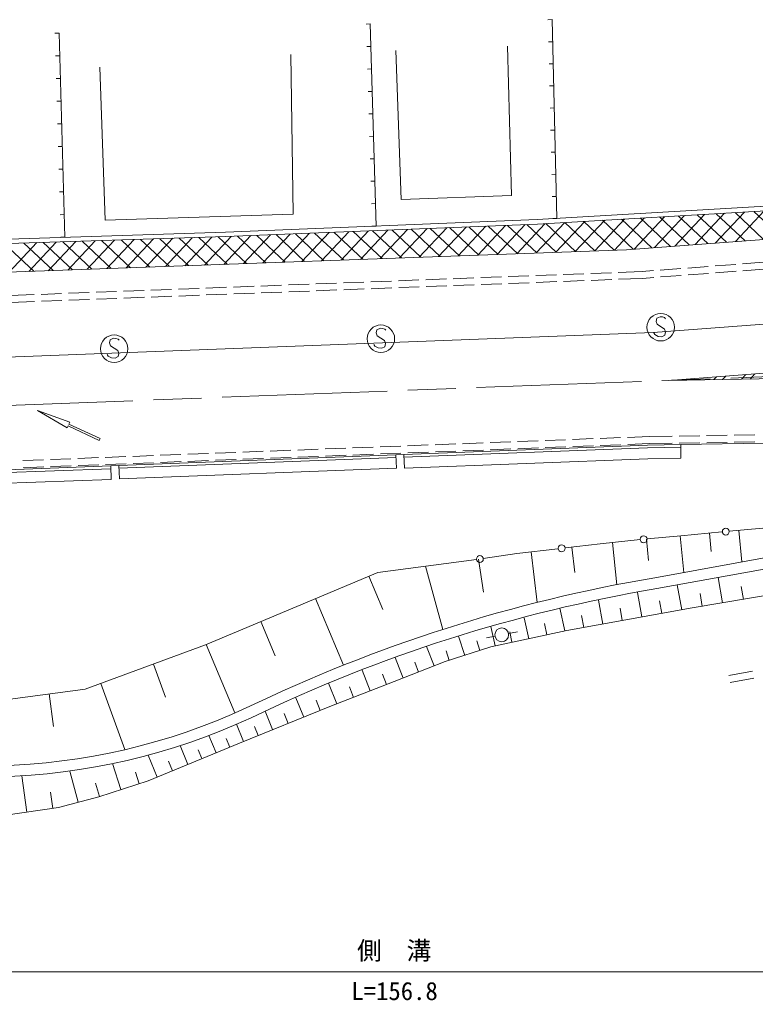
# Model space of a CAD drawing. Units: millimetres, scale not verified. Extents: x 40000 to 680000, y 20000 to 380000.
# Drawn here: x 209484 to 262988, y 246620 to 317901 of the extents above; entities that cross this region are included whole.
import ezdxf
from ezdxf.enums import TextEntityAlignment as Align

# ---------------------------------------------------------------- set-up
doc = ezdxf.new("R2010")
doc.units = ezdxf.units.MM
doc.header["$LTSCALE"] = 1000
doc.linetypes.add('CHAIN', pattern=[18.5, 12, -1.5, 3.5, -1.5])
for name, color, linetype, lineweight in [('M-BGD', 7, 'Continuous', 13), ('M-BMK', 2, 'CHAIN', 13), ('M-STR-HTXT', 7, 'Continuous', 13), ('M-STR-STRC', 7, 'Continuous', 13)]:
    doc.layers.add(name, color=color, linetype=linetype, lineweight=lineweight)
doc.styles.add('ＭＳ ゴシック', font='')
doc.styles.get('ＭＳ ゴシック').set_extended_font_data('MS Gothic')

msp = doc.modelspace()

# ---------------------------------------------------------------- linework, layer by layer
at = {"layer": 'M-BGD'}
for p, q in [((234975, 317583), (234675, 317574)), ((234975, 317583), (235409, 302897)), ((248205, 317901), (247905, 317894)), ((248205, 317901), (248553, 303450)), ((212353, 316915), (212053, 316906)), ((212353, 316915), (212785, 302086)), ((235023, 315951), (234723, 315942)), ((244957, 315973), (245252, 305118)), ((248244, 316296), (247944, 316288)), ((212401, 315267), (212101, 315258)), ((229215, 315362), (229384, 303758)), ((237229, 304832), (236843, 315666)), ((215698, 303337), (215319, 314445)), ((248282, 314690), (247982, 314683)), ((235072, 314319), (234772, 314310)), ((212449, 313619), (212149, 313611)), ((248321, 313084), (248021, 313077)), ((235120, 312688), (234820, 312679)), ((212497, 311972), (212197, 311963)), ((235168, 311056), (234868, 311047)), ((248360, 311478), (248060, 311471)), ((212545, 310324), (212245, 310316)), ((235216, 309424), (234916, 309415)), ((248398, 309873), (248098, 309865)), ((212593, 308677), (212293, 308668)), ((248437, 308267), (248137, 308260)), ((235264, 307792), (234964, 307783)), ((212641, 307029), (212341, 307020)), ((248476, 306661), (248176, 306654)), ((235312, 306161), (235013, 306152)), ((212689, 305382), (212389, 305373)), ((245252, 305118), (237229, 304832)), ((235361, 304529), (235061, 304520)), ((247120, 303366), (269925, 304702)), ((247137, 303036), (269945, 304372)), ((248514, 305055), (248214, 305048)), ((212737, 303734), (212437, 303725)), ((229384, 303758), (215698, 303337)), ((294573, 304245), (253625, 301180)), ((255648, 301332), (257835, 303663)), ((257122, 301442), (259285, 303748)), ((258597, 301553), (260736, 303833)), ((260880, 301723), (258756, 303717)), ((260072, 301663), (262187, 303918)), ((262234, 301825), (260131, 303797)), ((263588, 301926), (261507, 303878)), ((261547, 301773), (263638, 304003)), ((264941, 302027), (262883, 303959)), ((224461, 302459), (247120, 303366)), ((224473, 302129), (247137, 303036)), ((242796, 300786), (244819, 302943)), ((244215, 300838), (246244, 303000)), ((247096, 300943), (244958, 302949)), ((245635, 300890), (247678, 303068)), ((248503, 300994), (246360, 303005)), ((247055, 300941), (249129, 303153)), ((249910, 301045), (247750, 303072)), ((248553, 303450), (248253, 303442)), ((248553, 303450), (248253, 303442)), ((248474, 300993), (250580, 303238)), ((251317, 301097), (249126, 303153)), ((249894, 301045), (252031, 303323)), ((252725, 301148), (250502, 303233)), ((251313, 301096), (253482, 303408)), ((254112, 301217), (251877, 303314)), ((252733, 301148), (254933, 303493)), ((255466, 301318), (253253, 303394)), ((254173, 301222), (256384, 303578)), ((256820, 301420), (254629, 303475)), ((258173, 301521), (256004, 303556)), ((259527, 301622), (257380, 303636)), ((203293, 301783), (224461, 302459)), ((225760, 300167), (227724, 302259)), ((227180, 300218), (229148, 302316)), ((230212, 300329), (228136, 302276)), ((228600, 300270), (230573, 302373)), ((231619, 300380), (229538, 302332)), ((230019, 300322), (231998, 302430)), ((233026, 300431), (230940, 302388)), ((231439, 300373), (233422, 302487)), ((234433, 300482), (232342, 302444)), ((232858, 300425), (234847, 302544)), ((235840, 300533), (233743, 302500)), ((234278, 300476), (236271, 302601)), ((235409, 302897), (235109, 302888)), ((235409, 302897), (235109, 302888)), ((237247, 300585), (235145, 302556)), ((235698, 300528), (237696, 302658)), ((238654, 300636), (236547, 302612)), ((237117, 300580), (239121, 302715)), ((240061, 300687), (237949, 302668)), ((238537, 300631), (240545, 302772)), ((241468, 300738), (239351, 302725)), ((239957, 300683), (241970, 302829)), ((242875, 300789), (240753, 302781)), ((241376, 300735), (243395, 302886)), ((244282, 300841), (242155, 302837)), ((245689, 300892), (243556, 302893)), ((203015, 301444), (224473, 302129)), ((210514, 299612), (208378, 301615)), ((208725, 299547), (210737, 301691)), ((211921, 299663), (209791, 301661)), ((210145, 299598), (212150, 301736)), ((213328, 299714), (211205, 301706)), ((211564, 299650), (213564, 301781)), ((212785, 302086), (212485, 302078)), ((212785, 302086), (212485, 302078)), ((214735, 299765), (212618, 301751)), ((212984, 299702), (214977, 301826)), ((216142, 299817), (214032, 301796)), ((214404, 299753), (216391, 301871)), ((217549, 299868), (215445, 301841)), ((215823, 299805), (217804, 301916)), ((218956, 299919), (216859, 301886)), ((217243, 299857), (219218, 301962)), ((220363, 299970), (218272, 301931)), ((218662, 299908), (220631, 302007)), ((221770, 300021), (219686, 301977)), ((220082, 299960), (222044, 302052)), ((223177, 300073), (221099, 302022)), ((221502, 300012), (223458, 302097)), ((224584, 300124), (222513, 302067)), ((222921, 300063), (224875, 302146)), ((225991, 300175), (223926, 302112)), ((224341, 300115), (226299, 302202)), ((227398, 300226), (225332, 302164)), ((228805, 300277), (226734, 302220)), ((253625, 301180), (201305, 299277)), ((261554, 300112), (260059, 299998)), ((263549, 300264), (262053, 300150)), ((249016, 299376), (250515, 299433)), ((251015, 299452), (252514, 299509)), ((253013, 299528), (254749, 299593)), ((255572, 299656), (254749, 299593)), ((257566, 299808), (256070, 299694)), ((259560, 299960), (258065, 299846)), ((259589, 299461), (258093, 299347)), ((261583, 299613), (260088, 299499)), ((263578, 299765), (262082, 299651)), ((229031, 298616), (230530, 298673)), ((231029, 298692), (232528, 298749)), ((233028, 298768), (234527, 298825)), ((235026, 298844), (236525, 298901)), ((237025, 298920), (238524, 298977)), ((239023, 298996), (240522, 299053)), ((241022, 299072), (242521, 299129)), ((243020, 299148), (244519, 299205)), ((243045, 298648), (244544, 298705)), ((245019, 299224), (246518, 299281)), ((245044, 298724), (246542, 298781)), ((247018, 299300), (248517, 299357)), ((247042, 298800), (248541, 298857)), ((249041, 298876), (250540, 298933)), ((251039, 298952), (252538, 299009)), ((253038, 299028), (254779, 299094)), ((255601, 299157), (254779, 299094)), ((257595, 299309), (256099, 299195)), ((211044, 297933), (212542, 297990)), ((213042, 298009), (214541, 298066)), ((215041, 298085), (216540, 298142)), ((217039, 298161), (218538, 298218)), ((219038, 298237), (220537, 298294)), ((221036, 298313), (222535, 298370)), ((223035, 298389), (224534, 298446)), ((225033, 298464), (226532, 298521)), ((225058, 297965), (226557, 298022)), ((227032, 298540), (228531, 298597)), ((227056, 298041), (228555, 298098)), ((229055, 298117), (230554, 298174)), ((231054, 298193), (232553, 298250)), ((233052, 298269), (234551, 298326)), ((235051, 298345), (236550, 298402)), ((237049, 298421), (238548, 298478)), ((239048, 298497), (240547, 298554)), ((241046, 298573), (242545, 298629)), ((255549, 295153), (294914, 298139)), ((208808, 297848), (210544, 297914)), ((208827, 297348), (210568, 297415)), ((211068, 297434), (212567, 297490)), ((213067, 297509), (214565, 297566)), ((215065, 297585), (216564, 297642)), ((217064, 297661), (218563, 297718)), ((219062, 297737), (220561, 297794)), ((221061, 297813), (222560, 297870)), ((223059, 297889), (224558, 297946)), ((146410, 290982), (255549, 295153)), ((247193, 287292), (245694, 287235)), ((249191, 287369), (247692, 287311)), ((251190, 287446), (249691, 287388)), ((253188, 287522), (251689, 287465)), ((255284, 287603), (253688, 287542)), ((256946, 287630), (255284, 287603)), ((258946, 287662), (257446, 287638)), ((260945, 287694), (259445, 287670)), ((262945, 287726), (261445, 287702)), ((229206, 286602), (227707, 286544)), ((231205, 286678), (229706, 286621)), ((233203, 286755), (231704, 286698)), ((235202, 286832), (233703, 286774)), ((237200, 286909), (235701, 286851)), ((237426, 286298), (255139, 286980)), ((237433, 286098), (255144, 286780)), ((239199, 286985), (237700, 286928)), ((241197, 287062), (239698, 287004)), ((243196, 287139), (241697, 287081)), ((243213, 286619), (241714, 286561)), ((245194, 287215), (243695, 287158)), ((245211, 286696), (243713, 286638)), ((247210, 286772), (245711, 286715)), ((249209, 286849), (247710, 286792)), ((251207, 286926), (249708, 286868)), ((253206, 287003), (251707, 286945)), ((255298, 287083), (253705, 287022)), ((255139, 286980), (257557, 287025)), ((255144, 286780), (257561, 286825)), ((256947, 287110), (255298, 287083)), ((258947, 287142), (257447, 287118)), ((257557, 287025), (263597, 287116)), ((257557, 287025), (257576, 286025)), ((260947, 287174), (259447, 287150)), ((262946, 287206), (261447, 287182)), ((211219, 285911), (209720, 285854)), ((213218, 285988), (211719, 285930)), ((215216, 286065), (213717, 286007)), ((217215, 286141), (215716, 286084)), ((216701, 285501), (236852, 286280)), ((216708, 285301), (236860, 286080)), ((219213, 286218), (217714, 286161)), ((221212, 286295), (219713, 286237)), ((223210, 286372), (221712, 286314)), ((223228, 285852), (221729, 285794)), ((225209, 286448), (223710, 286391)), ((225226, 285929), (223727, 285871)), ((227207, 286525), (225709, 286467)), ((227225, 286005), (225726, 285948)), ((229223, 286082), (227724, 286024)), ((231222, 286159), (229723, 286101)), ((233220, 286235), (231721, 286178)), ((235219, 286312), (233720, 286255)), ((237217, 286389), (235718, 286331)), ((236852, 286280), (237426, 286298)), ((236852, 286280), (236890, 285296)), ((237464, 285298), (237426, 286298)), ((237464, 285298), (255157, 285980)), ((239216, 286466), (237717, 286408)), ((241214, 286542), (239716, 286485)), ((255157, 285980), (257576, 286025)), ((195992, 284708), (216117, 285463)), ((195999, 284508), (216125, 285263)), ((211237, 285392), (209738, 285334)), ((213235, 285468), (211736, 285411)), ((215234, 285545), (213735, 285487)), ((217232, 285622), (215733, 285564)), ((216117, 285463), (216701, 285501)), ((216117, 285463), (216154, 284487)), ((216739, 284516), (216701, 285501)), ((236890, 285296), (216739, 284516)), ((219231, 285698), (217732, 285641)), ((221229, 285775), (219730, 285718)), ((216154, 284487), (196029, 283732)), ((255682, 277337), (278837, 281553)), ((255059, 280137), (255212, 278597)), ((255820, 276549), (278980, 280766)), ((257522, 280382), (257787, 277720)), ((259653, 280580), (259777, 279248)), ((261784, 280778), (261996, 278487)), ((249644, 279564), (249858, 277719)), ((252596, 279892), (252902, 276813)), ((246693, 279221), (247122, 275532)), ((242703, 278662), (235525, 277729)), ((239002, 278181), (240253, 273581)), ((242850, 278684), (243207, 276285)), ((258382, 275140), (279251, 278665)), ((235525, 277729), (223006, 272458)), ((234879, 277457), (235899, 275033)), ((260600, 275509), (260286, 277362)), ((257635, 275006), (257310, 276820)), ((262113, 275765), (261953, 276710)), ((254733, 274486), (254414, 276266)), ((259117, 275258), (258961, 276185)), ((231000, 275824), (233041, 270976)), ((251884, 273975), (251576, 275696)), ((256184, 274746), (256021, 275653)), ((246508, 272909), (246179, 274435)), ((249132, 273476), (248777, 275116)), ((249270, 273506), (258382, 275140)), ((250508, 273728), (250353, 274589)), ((253309, 274230), (253149, 275121)), ((227027, 274151), (228073, 271668)), ((244067, 272381), (243760, 273801)), ((247820, 273193), (247643, 274012)), ((241848, 271695), (241395, 273090)), ((244060, 273090), (243434, 272975)), ((243748, 272312), (249270, 273506)), ((245038, 273280), (245699, 273401)), ((245288, 272645), (245123, 273408)), ((223006, 272458), (214264, 269239)), ((223054, 272479), (225145, 267512)), ((239632, 270923), (239082, 272337)), ((240441, 271238), (243748, 272312)), ((242953, 272054), (242729, 272745)), ((240732, 271332), (240505, 272030)), ((219218, 271063), (220101, 268665)), ((236716, 269789), (240441, 271238)), ((237370, 270043), (236787, 271541)), ((238501, 270483), (238226, 271190)), ((234973, 269113), (234384, 270632)), ((236171, 269578), (235881, 270327)), ((262777, 270551), (261063, 270228)), ((215380, 269650), (217146, 264853)), ((232542, 268171), (231958, 269677)), ((232055, 267982), (236716, 269789)), ((262874, 270040), (261160, 269718)), ((214264, 269239), (208262, 268440)), ((211644, 268891), (211961, 266516)), ((233757, 268642), (233463, 269401)), ((230143, 267209), (229573, 268620)), ((231341, 267693), (231039, 268442)), ((225469, 265320), (232055, 267982)), ((227885, 266297), (227341, 267644)), ((229014, 266753), (228729, 267459)), ((225769, 265442), (225262, 266697)), ((226827, 265869), (226560, 266531)), ((218839, 262577), (225469, 265320)), ((223767, 264616), (223250, 265867)), ((224768, 265030), (224509, 265656)), ((221722, 263770), (221158, 265133)), ((222745, 264193), (222480, 264832)), ((216842, 261937), (216236, 263826)), ((219488, 262846), (218827, 264442)), ((220605, 263308), (220316, 264006)), ((213751, 261018), (213133, 263291)), ((218175, 262364), (217908, 263197)), ((210019, 260304), (209646, 262943)), ((215306, 261444), (214998, 262404)), ((215243, 261424), (218839, 262577)), ((211904, 260570), (211737, 261748)), ((212322, 260629), (215243, 261424)), ((208476, 260085), (212322, 260629))]:
    msp.add_line(p, q, dxfattribs=at)
msp.add_circle((244545, 273189), 500, dxfattribs=at)
for centre, radius, start, end in [((274090, 168140), 110737, 99.56858, 115.75569), ((274090, 168140), 109937, 99.56587, 115.75913), ((206771, 309418), 45764, 248.12576, 294.80563), ((206771, 309418), 46564, 248.12522, 294.81384)]:
    msp.add_arc(centre, radius, start, end, dxfattribs=at)
at = {"layer": 'M-BMK'}
msp.add_line((150270, 287653), (309533, 293683), dxfattribs=at)
at = {"layer": 'M-STR-HTXT'}
msp.add_line((158402, 248700), (315100, 248700), dxfattribs=at)
at = {"layer": 'M-STR-STRC'}
for p, q in [((255820, 296200), (255767, 295963)), ((255767, 295963), (255836, 295759)), ((256067, 296307), (255820, 296200)), ((256226, 296298), (256067, 296307)), ((256384, 296249), (256226, 296298)), ((256459, 296165), (256384, 296249)), ((235470, 295365), (235417, 295128)), ((235417, 295128), (235486, 294924)), ((235717, 295472), (235470, 295365)), ((235876, 295463), (235717, 295472)), ((236034, 295414), (235876, 295463)), ((236109, 295329), (236034, 295414)), ((255674, 295007), (255600, 295131)), ((255836, 295759), (256377, 295408)), ((256377, 295408), (256446, 295204)), ((256446, 295204), (256393, 294967)), ((216076, 294639), (216023, 294401)), ((216023, 294401), (216092, 294197)), ((216322, 294745), (216076, 294639)), ((216482, 294736), (216322, 294745)), ((216640, 294687), (216482, 294736)), ((216715, 294603), (216640, 294687)), ((235486, 294924), (236027, 294573)), ((236027, 294573), (236096, 294369)), ((255907, 294874), (255674, 295007)), ((256186, 294858), (255907, 294874)), ((256393, 294967), (256186, 294858)), ((296608, 294694), (256693, 291682)), ((216092, 294197), (216633, 293846)), ((216633, 293846), (216702, 293642)), ((235324, 294171), (235250, 294296)), ((235557, 294038), (235324, 294171)), ((235836, 294023), (235557, 294038)), ((236043, 294131), (235836, 294023)), ((236096, 294369), (236043, 294131)), ((215929, 293445), (215856, 293569)), ((216162, 293312), (215929, 293445)), ((216442, 293296), (216162, 293312)), ((216648, 293405), (216442, 293296)), ((216702, 293642), (216648, 293405)), ((256693, 291682), (309576, 292551)), ((259977, 291736), (260170, 291945)), ((260600, 291746), (260830, 291994)), ((261985, 291769), (262296, 292105)), ((262608, 291779), (262956, 292155)), ((213135, 288642), (210774, 289494)), ((210774, 289494), (212945, 288234)), ((212945, 288234), (213009, 288370)), ((213009, 288370), (215275, 287315)), ((213072, 288506), (213135, 288642)), ((215338, 287451), (213072, 288506)), ((215275, 287315), (215338, 287451)), ((261086, 280713), (263532, 280940)), ((255112, 280158), (257561, 280386)), ((257561, 280386), (260547, 280663)), ((260547, 280663), (260588, 280667)), ((245632, 279097), (248620, 279446)), ((248620, 279446), (248651, 279449)), ((249147, 279507), (251708, 279803)), ((251708, 279803), (254614, 280111)), ((243198, 278736), (245632, 279097))]:
    msp.add_line(p, q, dxfattribs=at)
for centre, radius in [((256104, 295544), 1000), ((235754, 294708), 1000), ((216360, 293982), 1000), ((260837, 280690), 250), ((254863, 280135), 250), ((248899, 279478), 250), ((242951, 278699), 250)]:
    msp.add_circle(centre, radius, dxfattribs=at)

# ---------------------------------------------------------------- texts
at = {"layer": 'M-STR-HTXT', "style": 'ＭＳ ゴシック'}
msp.add_text('側\u3000溝', height=1320, dxfattribs=at).set_placement((234021, 250242), align=Align.MIDDLE_LEFT)
msp.add_text('L=156.8', height=1320, dxfattribs=at).set_placement((236751, 246246), align=Align.BOTTOM_CENTER)

doc.saveas('drawing.dxf')
